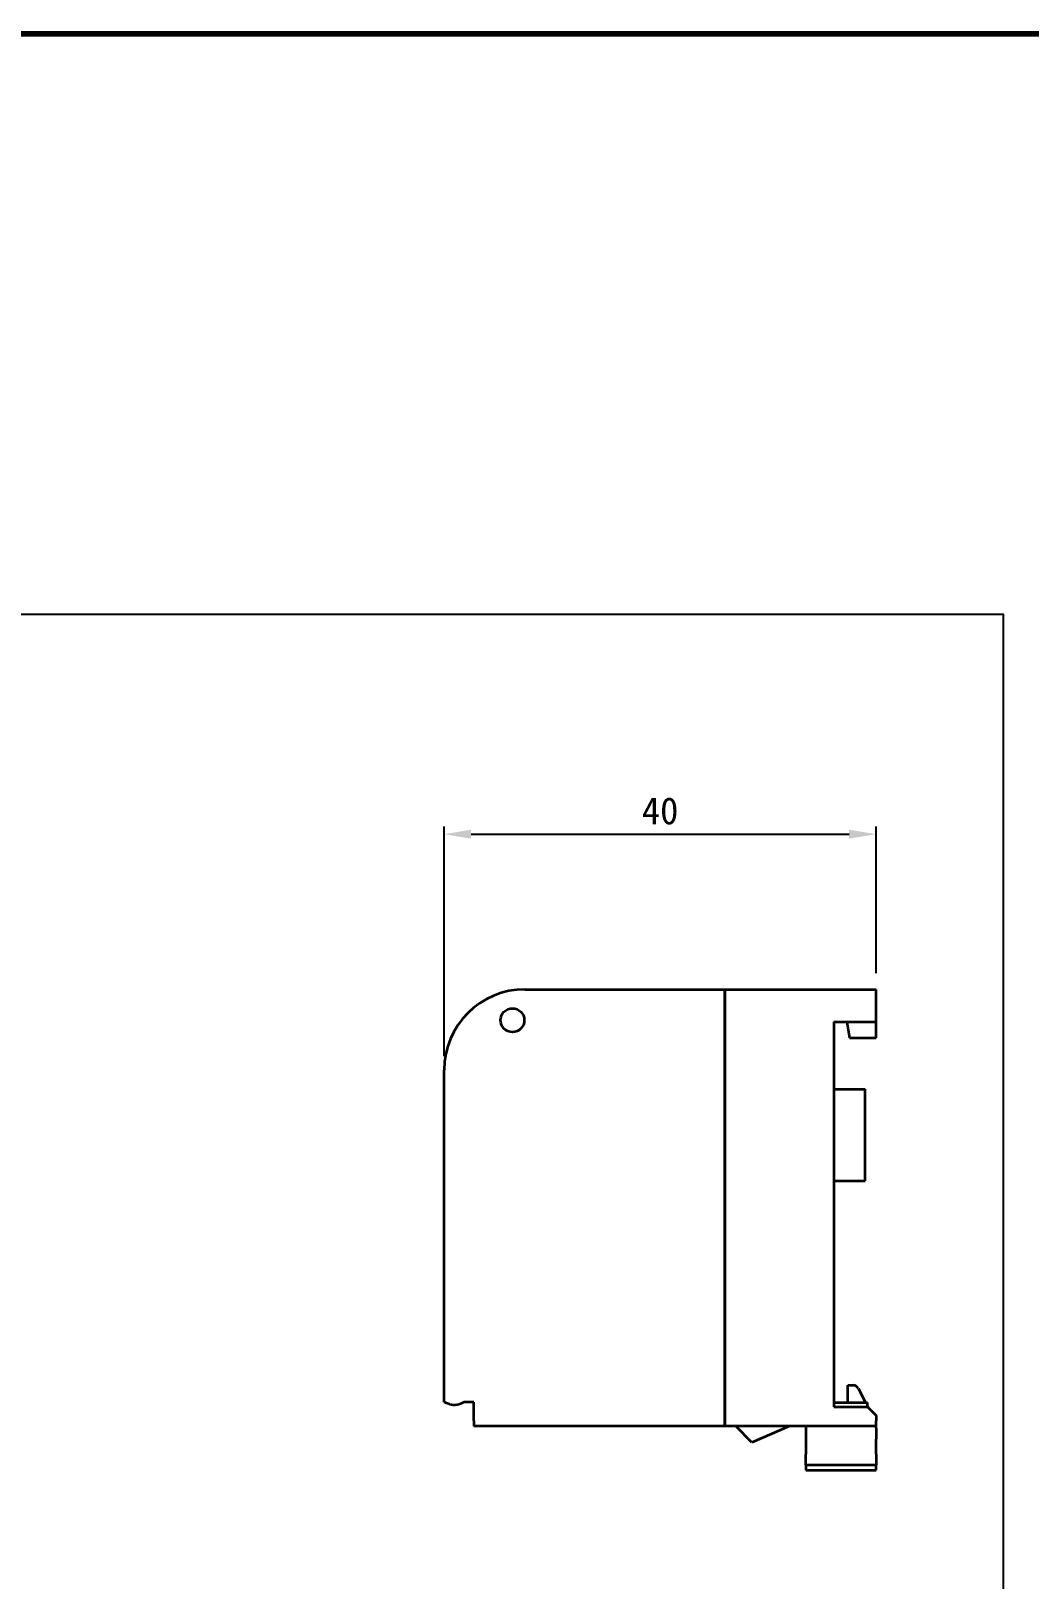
# Model space of a CAD drawing. Header units: millimetres. Extents: x 1618 to 2479, y 422 to 709.
# Drawn here: x 1733.1 to 1825.5, y 565.8 to 709.3 of the extents above; entities that cross this region are included whole.
import ezdxf

# ---------------------------------------------------------------- set-up
doc = ezdxf.new("R2010")
doc.units = ezdxf.units.MM
doc.layers.add('SHEET', color=7, linetype='Continuous')
doc.layers.add('가시적인 것(ISO)', color=7, linetype='Continuous', lineweight=35)
doc.dimstyles.get("Standard").update_dxf_attribs({"dimtxt": 0.18, "dimasz": 0.18, "dimexe": 0.18, "dimexo": 0.0625, "dimgap": 0.09, "dimtad": 0, "dimtih": 1, "dimtoh": 1, "dimdec": 4, "dimzin": 0, "dimdsep": 46, "dimtxsty": 'Standard', "dimcen": 0.09, "dimadec": 0, "dimazin": 0, "dimtfac": 1, "dimtdec": 4, "dimtofl": 0, "dimtmove": 0, "dimatfit": 3, "dimfxl": 1, "dimtolj": 1, "dimtzin": 0, "dimarcsym": 0})

# ---------------------------------------------------------------- blocks, each defined once
blk = doc.blocks.new('*D17')
at = {"color": 4, "lineweight": -2, "transparency": 16777216}
for p, q in [((1771.37, 614.3), (1771.37, 635.58)), ((1773.87, 634.88), (1808.87, 634.88)), ((1811.37, 622), (1811.37, 635.58))]:
    blk.add_line(p, q, dxfattribs=at)
at = {"color": 4, "transparency": 16777216}
for points in [[(1773.87, 635.3), (1773.87, 634.46), (1771.37, 634.88)], [(1808.87, 635.3), (1808.87, 634.46), (1811.37, 634.88)]]:
    blk.add_solid(points, dxfattribs=at)
at = {"layer": 'DEFPOINTS', "color": 0, "transparency": 16777216}
for p in [(1811.37, 634.88), (1811.37, 620.5), (1771.37, 612.8)]:
    blk.add_point(p, dxfattribs=at)
at = {"color": 4, "transparency": 16777216, "insert": (1791.37, 637.03), "char_height": 2.5, "attachment_point": 5}
blk.add_mtext('\\A1;40', dxfattribs=at)

msp = doc.modelspace()

# ---------------------------------------------------------------- linework, layer by layer
at = {"color": 4}
msp.add_lwpolyline([(1627.05, 655.26), (1823.14, 655.26), (1823.14, 487.46), (1627.05, 487.46)], close=True, dxfattribs=at)
at = {"layer": 'SHEET', "const_width": 0.527}
msp.add_lwpolyline([(1618.14, 637.97), (1618.14, 422.63), (2031.2, 422.63), (2031.2, 637.97), (2031.2, 709.06), (1877.31, 709.06), (1618.14, 709.06)], close=True, dxfattribs=at)
at = {"layer": '가시적인 것(ISO)'}
for p, q in [((1778.87, 620.5), (1797.37, 620.5)), ((1797.37, 580), (1797.37, 620.5)), ((1797.37, 620.5), (1797.37, 580)), ((1797.37, 620.5), (1811.37, 620.5)), ((1811.37, 616), (1811.37, 620.5)), ((1807.47, 617.5), (1807.47, 581.8)), ((1807.47, 617.5), (1811.37, 617.5)), ((1808.65, 617.5), (1808.91, 616)), ((1808.91, 616), (1811.37, 616)), ((1771.37, 582.25), (1771.37, 613)), ((1807.47, 611.25), (1810.37, 611.25)), ((1810.37, 602.75), (1810.37, 611.25)), ((1807.47, 602.75), (1810.37, 602.75)), ((1808.77, 583.8), (1809.27, 583.8)), ((1808.77, 582.2), (1808.77, 583.8)), ((1809.71, 583.53), (1810.39, 582.2)), ((1771.37, 582.25), (1771.37, 582.25)), ((1774.12, 582.25), (1773.21, 582.25)), ((1774.12, 580.5), (1774.12, 582.25)), ((1807.47, 582.2), (1810.57, 582.2)), ((1807.47, 581.8), (1810.57, 581.8)), ((1810.57, 581.8), (1810.57, 582.2)), ((1810.57, 581.86), (1810.63, 581.75)), ((1810.57, 581.8), (1811.37, 581)), ((1774.12, 580.5), (1774.12, 580)), ((1811.37, 580), (1774.12, 580)), ((1799.87, 578.5), (1798.37, 580)), ((1803.37, 580), (1799.87, 578.5)), ((1804.87, 580), (1804.87, 577.43)), ((1811.37, 581), (1811.37, 580.5)), ((1811.37, 580), (1811.37, 580.5)), ((1811.37, 579.82), (1811.37, 579.8)), ((1811.37, 579.8), (1811.37, 578.8)), ((1811.37, 577.43), (1811.37, 578.8)), ((1804.87, 576.43), (1804.87, 577.43)), ((1811.37, 577.43), (1811.37, 576.43)), ((1804.87, 576.43), (1804.87, 575.94)), ((1804.87, 576.43), (1811.37, 576.43)), ((1804.87, 575.94), (1811.37, 575.94)), ((1811.37, 575.94), (1811.37, 576.43))]:
    msp.add_line(p, q, dxfattribs=at)
msp.add_circle((1777.69, 617.64), 1.1, dxfattribs=at)
for centre, radius, start, end in [((1778.87, 613), 7.5, 90, 180), ((1809.27, 583.3), 0.5, 27.2161, 90), ((1772.29, 583.8), 1.8, 256.4411, 300.8079), ((1809.37, 579.82), 2, 0, 5.283)]:
    msp.add_arc(centre, radius, start, end, dxfattribs=at)
msp.add_open_spline([(1771.87, 582.05), (1771.81, 582.07), (1771.74, 582.09), (1771.61, 582.13), (1771.56, 582.16), (1771.47, 582.2), (1771.43, 582.22), (1771.38, 582.25), (1771.37, 582.25), (1771.37, 582.25)], degree=3, knots=[-0.07824221, -0.07824221, -0.07824221, -0.07824221, -0.05814704, -0.05814704, -0.03805188, -0.03805188, -0.01902594, -0.01902594, -0.00103862, -0.00103862, -0.00103862, -0.00103862], dxfattribs=at)

# ---------------------------------------------------------------- dimensions: what is measured, and where the dimension line sits
at = {"color": 0}
dim = msp.add_linear_dim(base=(1811.37, 634.88), p1=(1771.37, 612.8), p2=(1811.37, 620.5), dimstyle='Standard', override={"dimtxt": 2.5, "dimasz": 2.5, "dimexe": 0.7, "dimexo": 1.5, "dimgap": 0.9, "dimtad": 1, "dimtih": 0, "dimtoh": 0, "dimdec": 1, "dimzin": 8, "dimcen": 2.5, "dimclrd": 4, "dimclre": 4, "dimclrt": 4, "dimtofl": 1}, dxfattribs=at)
dim.commit()
dim.dimension.update_dxf_attribs({"geometry": '*D17', "text_midpoint": (1791.37, 637.03)})

doc.saveas('drawing.dxf')
